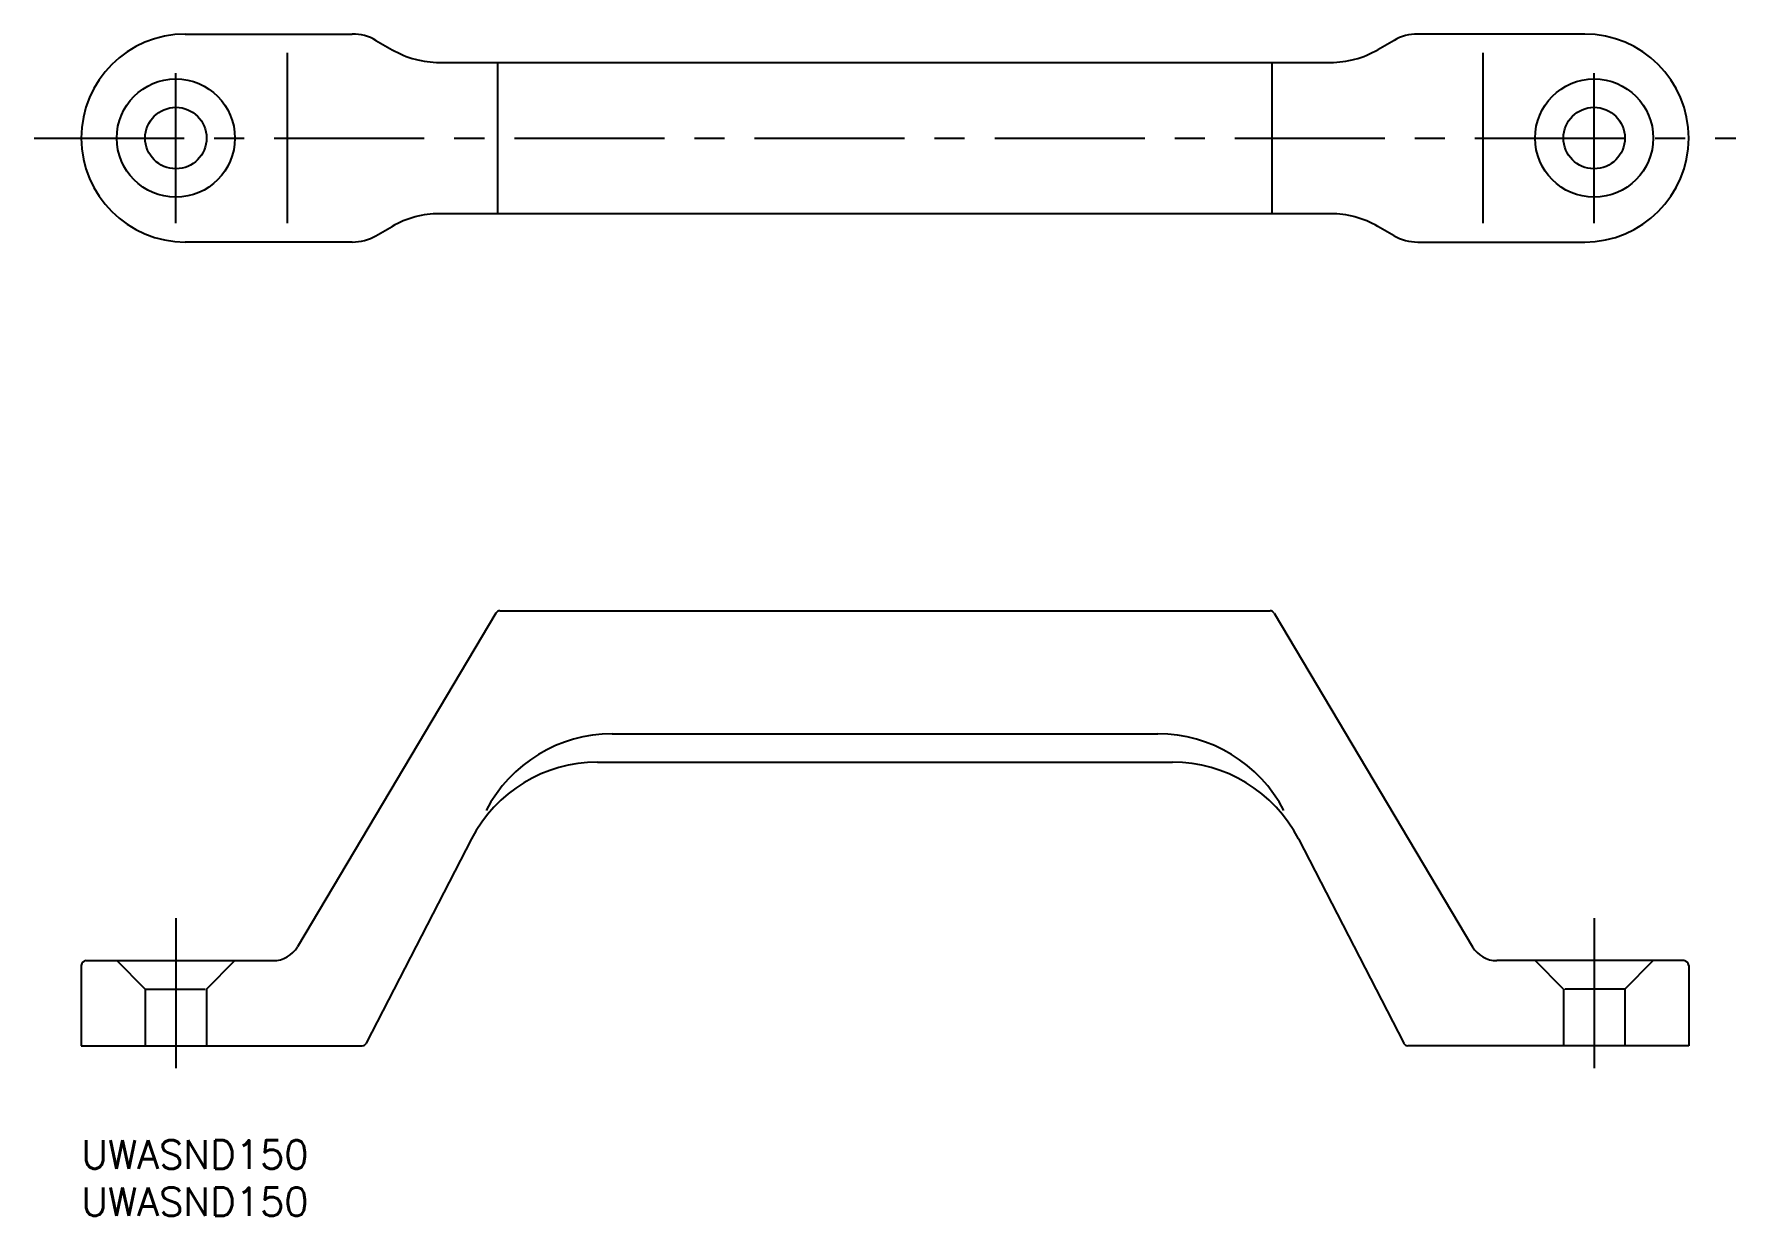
# Model space of a CAD drawing. Extents: x -5 to 175, y -8 to 117.
import ezdxf

# ---------------------------------------------------------------- set-up
doc = ezdxf.new("R2010")
doc.units = 0
doc.header["$LTSCALE"] = 0.5
doc.linetypes.add('CENTER', pattern=[50.8, 31.75, -6.35, 6.35, -6.35])
doc.linetypes.add('DASHED', pattern=[19.05, 12.7, -6.35])
for name, color, linetype in [('MSM_CENTER', 1, 'CENTER'), ('MSM_CONTINUOUS', 7, 'CONTINUOUS'), ('MSM_DASHED', 4, 'DASHED'), ('MSM_PART_NUMBER', 7, 'CONTINUOUS')]:
    doc.layers.add(name, color=color, linetype=linetype)
doc.styles.get("Standard").update_dxf_attribs({"font": 'txt.shx', "height": 3, "bigfont": 'bigfont.shx'})

# ---------------------------------------------------------------- blocks, each defined once
blk = doc.blocks.new('*U2')
at = {"layer": 'MSM_PART_NUMBER'}
blk.add_text('UWASND150', height=3, dxfattribs=at).set_placement((0, -3))
blk = doc.blocks.new('*U3')
at = {"layer": 'MSM_PART_NUMBER'}
blk.add_text('UWASND150', height=3, dxfattribs=at).set_placement((0, -8))

msp = doc.modelspace()

# ---------------------------------------------------------------- linework, layer by layer
at = {"layer": 'MSM_CENTER'}
for p, q in [((10, 97), (10, 115)), ((160, 97), (160, 115)), ((-5, 106), (175, 106)), ((10, 23.49), (10, 5.51)), ((160, 23.49), (160, 5.51))]:
    msp.add_line(p, q, dxfattribs=at)
at = {"layer": 'MSM_CONTINUOUS'}
for p, q in [((11, 117), (28.66, 117)), ((159, 117), (141.34, 117)), ((31.16, 116.33), (32.88, 115.34)), ((138.84, 116.33), (137.12, 115.34)), ((21.78, 115), (21.78, 97)), ((37.88, 114), (132.12, 114)), ((44.04, 98), (44.04, 114)), ((125.96, 98), (125.96, 114)), ((148.22, 115), (148.22, 97)), ((132.12, 98), (37.88, 98)), ((31.16, 95.67), (32.88, 96.66)), ((138.84, 95.67), (137.12, 96.66)), ((28.66, 95), (11, 95)), ((141.34, 95), (159, 95)), ((44.28, 56), (125.72, 56)), ((43.85, 55.76), (22.87, 20.47)), ((126.15, 55.76), (147.13, 20.47)), ((56.15, 43), (113.85, 43)), ((54.6, 40), (115.4, 40)), ((41.27, 31.87), (30.14, 10.27)), ((128.73, 31.87), (139.86, 10.27)), ((0, 18.5), (0, 10)), ((0.5, 19), (20.29, 19)), ((169.5, 19), (149.71, 19)), ((170, 18.5), (170, 10)), ((0, 10), (29.7, 10)), ((170, 10), (140.3, 10))]:
    msp.add_line(p, q, dxfattribs=at)
for centre, radius in [((10, 106), 6.25), ((160, 106), 6.25), ((10, 106), 3.25), ((160, 106), 3.25)]:
    msp.add_circle(centre, radius, dxfattribs=at)
for centre, radius, start, end in [((11, 106), 11, 90, 270), ((28.66, 112), 5, 60, 90), ((141.34, 112), 5, 90, 120), ((159, 106), 11, 270, 90), ((37.88, 124), 10, 240, 270), ((132.12, 124), 10, 270, 300), ((37.88, 88), 10, 90, 120), ((132.12, 88), 10, 60, 90), ((28.66, 100), 5, 270, 300), ((141.34, 100), 5, 240, 270), ((44.28, 55.5), 0.5, 90, 149.2645), ((125.72, 55.5), 0.5, 30.7355, 90), ((56.15, 28), 15, 90, 152.7447), ((113.85, 28), 15, 27.2553, 90), ((54.6, 25), 15, 90, 152.7447), ((115.4, 25), 15, 27.2553, 90), ((20.29, 22), 3, 270, 329.2645), ((149.71, 22), 3, 210.7355, 270), ((0.5, 18.5), 0.5, 90, 180), ((169.5, 18.5), 0.5, 0, 90), ((29.7, 10.5), 0.5, 270, 332.7447), ((140.3, 10.5), 0.5, 207.2553, 270)]:
    msp.add_arc(centre, radius, start, end, dxfattribs=at)
at = {"layer": 'MSM_DASHED'}
for p, q in [((6.75, 16), (3.75, 19)), ((13.25, 16), (16.25, 19)), ((156.75, 16), (153.75, 19)), ((163.25, 16), (166.25, 19)), ((6.75, 16), (6.75, 10)), ((6.75, 16), (13.25, 16)), ((13.25, 16), (13.25, 10)), ((163.25, 16), (156.75, 16)), ((156.75, 16), (156.75, 10)), ((163.25, 16), (163.25, 10))]:
    msp.add_line(p, q, dxfattribs=at)

# ---------------------------------------------------------------- block references
at = {"layer": 'MSM_CONTINUOUS'}
for name in ['*U2', '*U3']:
    msp.add_blockref(name, (0, 0), dxfattribs=at)

doc.saveas('drawing.dxf')
